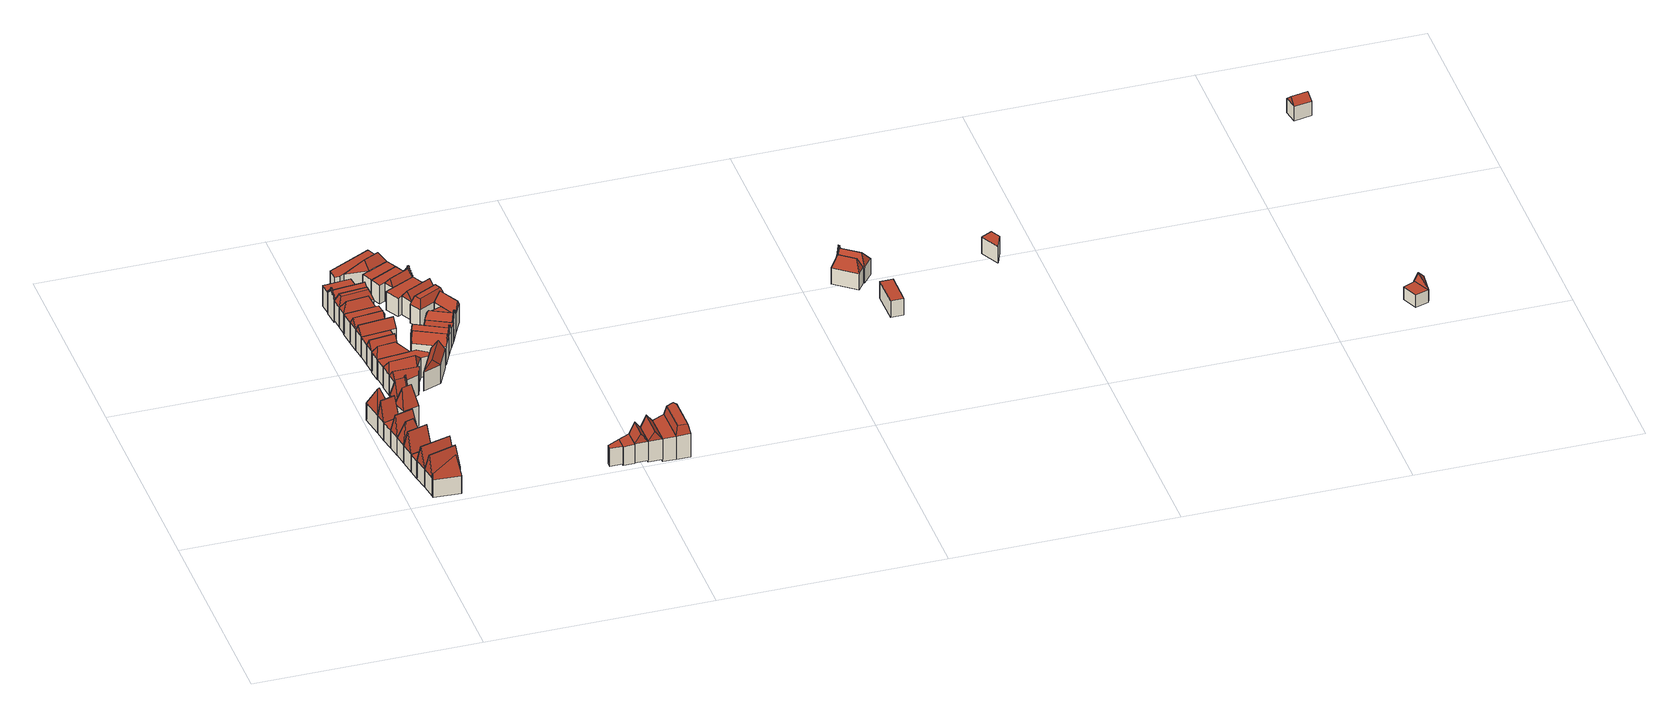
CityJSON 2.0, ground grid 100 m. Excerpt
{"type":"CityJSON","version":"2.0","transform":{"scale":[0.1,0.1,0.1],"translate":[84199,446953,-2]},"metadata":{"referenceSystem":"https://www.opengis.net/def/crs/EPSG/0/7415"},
"CityObjects":{
"building1":{"type":"Building","geometry":[{"type":"Solid","lod":"2","boundaries":[[[[0,1,2,3]],[[3,2,4,5]],[[1,0,6,7]],[[2,1,7,4]],[[0,3,5,6]],[[6,5,8,9]],[[5,4,8]],[[4,7,9,8]],[[7,6,9]]]],"semantics":{"surfaces":[{"type":"GroundSurface"},{"type":"WallSurface"},{"type":"RoofSurface"}],"values":[[0,1,1,1,1,2,2,2,2]]}}]},
"building2":{"type":"Building","geometry":[{"type":"Solid","lod":"2","boundaries":[[[[10,11,1,12]],[[11,10,13,14]],[[1,11,14,7]],[[10,12,15,13]],[[12,1,7,15]],[[13,15,16,17]],[[15,7,16]],[[7,14,17,16]],[[14,13,17]]]],"semantics":{"surfaces":[{"type":"GroundSurface"},{"type":"WallSurface"},{"type":"RoofSurface"}],"values":[[0,1,1,1,1,2,2,2,2]]}}]},
"building3":{"type":"Building","geometry":[{"type":"Solid","lod":"2","boundaries":[[[[18,19,20,21]],[[20,19,22,23]],[[18,21,24,25]],[[21,20,23,24]],[[19,18,25,22]],[[25,24,26,27]],[[24,23,26]],[[23,22,27,26]],[[22,25,27]]]],"semantics":{"surfaces":[{"type":"GroundSurface"},{"type":"WallSurface"},{"type":"RoofSurface"}],"values":[[0,1,1,1,1,2,2,2,2]]}}]},
"building4":{"type":"Building","geometry":[{"type":"Solid","lod":"2","boundaries":[[[[28,29,30,31]],[[32,23,33,34]],[[31,30,33,23]],[[29,28,32,34]],[[30,29,34,33]],[[28,31,23,32]]]],"semantics":{"surfaces":[{"type":"GroundSurface"},{"type":"RoofSurface"},{"type":"WallSurface"}],"values":[[0,1,2,2,2,2]]}}]},
"building5":{"type":"Building","geometry":[{"type":"Solid","lod":"2","boundaries":[[[[35,36,37,38]],[[38,37,24,39]],[[36,35,40,41]],[[37,36,41,24]],[[35,38,39,40]],[[40,39,42,43]],[[39,24,42]],[[24,41,43,42]],[[41,40,43]]]],"semantics":{"surfaces":[{"type":"GroundSurface"},{"type":"WallSurface"},{"type":"RoofSurface"}],"values":[[0,1,1,1,1,2,2,2,2]]}}]},
"building6":{"type":"Building","geometry":[{"type":"Solid","lod":"2","boundaries":[[[[44,45,12,30]],[[30,12,15,33]],[[45,44,46,47]],[[12,45,47,15]],[[44,30,33,46]],[[46,33,48,49]],[[33,15,48]],[[15,47,49,48]],[[47,46,49]]]],"semantics":{"surfaces":[{"type":"GroundSurface"},{"type":"WallSurface"},{"type":"RoofSurface"}],"values":[[0,1,1,1,1,2,2,2,2]]}}]},
"building7":{"type":"Building","geometry":[{"type":"Solid","lod":"2","boundaries":[[[[50,51,52,53]],[[54,55,56,57]],[[52,51,57,56]],[[50,53,55,54]],[[53,52,56,55]],[[51,50,54,57]]]],"semantics":{"surfaces":[{"type":"GroundSurface"},{"type":"RoofSurface"},{"type":"WallSurface"}],"values":[[0,1,2,2,2,2]]}}]},
"building8":{"type":"Building","geometry":[{"type":"Solid","lod":"2","boundaries":[[[[58,59,60,52]],[[60,59,61,39]],[[58,52,56,62]],[[52,60,39,56]],[[59,58,62,61]],[[62,56,63,64]],[[56,39,63]],[[39,61,64,63]],[[61,62,64]]]],"semantics":{"surfaces":[{"type":"GroundSurface"},{"type":"WallSurface"},{"type":"RoofSurface"}],"values":[[0,1,1,1,1,2,2,2,2]]}}]},
"building9":{"type":"Building","geometry":[{"type":"Solid","lod":"2","boundaries":[[[[65,66,53,67]],[[66,65,68,69]],[[53,66,69,55]],[[65,67,70,68]],[[67,53,55,70]],[[68,70,71,72]],[[70,55,71]],[[55,69,72,71]],[[69,68,72]]]],"semantics":{"surfaces":[{"type":"GroundSurface"},{"type":"WallSurface"},{"type":"RoofSurface"}],"values":[[0,1,1,1,1,2,2,2,2]]}}]},
"building10":{"type":"Building","geometry":[{"type":"Solid","lod":"2","boundaries":[[[[73,74,75,76]],[[75,74,77,78]],[[73,76,79,70]],[[76,75,78,79]],[[74,73,70,77]],[[70,79,80,81]],[[79,78,80]],[[78,77,81,80]],[[77,70,81]]]],"semantics":{"surfaces":[{"type":"GroundSurface"},{"type":"WallSurface"},{"type":"RoofSurface"}],"values":[[0,1,1,1,1,2,2,2,2]]}}]},
"building11":{"type":"Building","geometry":[{"type":"Solid","lod":"2","boundaries":[[[[82,83,84,85]],[[84,83,86,87]],[[82,85,88,89]],[[85,84,87,88]],[[83,82,89,86]],[[89,88,90,91]],[[88,87,90]],[[87,86,91,90]],[[86,89,91]]]],"semantics":{"surfaces":[{"type":"GroundSurface"},{"type":"WallSurface"},{"type":"RoofSurface"}],"values":[[0,1,1,1,1,2,2,2,2]]}}]},
"building12":{"type":"Building","geometry":[{"type":"Solid","lod":"2","boundaries":[[[[92,93,94,95]],[[93,92,96,97]],[[94,93,97,98]],[[92,95,99,96]],[[96,99,100,101]],[[98,97,101,100]],[[97,96,101]],[[100,99,102,103,104,105,106,107,108,109,110,111,112,113,114,115,116,117,118,119,120,121,122,123,124,125,126,127,128,129,130,131,132,133,134,135,136,137,138,139,140,141,142,143,144,145,146,147,148,149,150,151,152,153,154,155,156,157,158,159,160,161,162,163,164,165,166,167,168,169,170,98]],[[171,172,173,174,175,176,177,178,179,180,181,182,183,184,185,186,187,188,189,190,191,192,193,194,195,196,197,198,199,200,201,202,203,204,205,206,207,208,209,210,211,212,213,214,215,216,217,218,219,220,221,222,223,224,225,226,227,228,229,230,231,232,233,234,235,236,237,238,239,240,241,87,84,242]],[[163,162,180,179]],[[137,136,206,205]],[[112,111,232,231]],[[164,163,179,178]],[[138,137,205,204]],[[113,112,231,230]],[[95,94,242,84]],[[165,164,178,177]],[[139,138,204,203]],[[114,113,230,229]],[[166,165,177,176]],[[140,139,203,202]],[[115,114,229,228]],[[167,166,176,175]],[[141,140,202,201]],[[116,115,228,227]],[[168,167,175,174]],[[142,141,201,200]],[[117,116,227,226]],[[169,168,174,173]],[[143,142,200,199]],[[118,117,226,225]],[[170,169,173,172]],[[144,143,199,198]],[[119,118,225,224]],[[98,170,172,171]],[[145,144,198,197]],[[120,119,224,223]],[[146,145,197,196]],[[121,120,223,222]],[[94,98,171,242]],[[147,146,196,195]],[[122,121,222,221]],[[99,95,84,87]],[[148,147,195,194]],[[123,122,221,220]],[[149,148,194,193]],[[124,123,220,219]],[[150,149,193,192]],[[125,124,219,218]],[[151,150,192,191]],[[126,125,218,217]],[[152,151,191,190]],[[127,126,217,216]],[[153,152,190,189]],[[128,127,216,215]],[[102,99,87,241]],[[154,153,189,188]],[[129,128,215,214]],[[103,102,241,240]],[[155,154,188,187]],[[130,129,214,213]],[[104,103,240,239]],[[156,155,187,186]],[[131,130,213,212]],[[105,104,239,238]],[[157,156,186,185]],[[132,131,212,211]],[[106,105,238,237]],[[158,157,185,184]],[[133,132,211,210]],[[107,106,237,236]],[[159,158,184,183]],[[134,133,210,209]],[[108,107,236,235]],[[160,159,183,182]],[[134,209,208]],[[109,108,235,234]],[[161,160,182,181]],[[135,134,208,207]],[[110,109,234,233]],[[162,161,181,180]],[[136,135,207,206]],[[111,110,233,232]]]],"semantics":{"surfaces":[{"type":"GroundSurface"},{"type":"WallSurface"},{"type":"RoofSurface"}],"values":[[0,1,1,1,2,2,2,2,1,2,2,2,2,2,2,0,2,2,2,2,2,2,2,2,2,2,2,2,2,2,2,2,2,2,2,2,2,2,2,1,2,2,1,2,2,2,2,2,2,2,2,2,2,2,2,2,2,2,2,2,2,2,2,2,2,2,2,2,2,2,2,2,2,2,2,2,2,2,2,2,2,2,2]]}}]},
"building13":{"type":"Building","geometry":[{"type":"Solid","lod":"2","boundaries":[[[[243,244,245,246]],[[246,245,247,248]],[[244,243,249,250]],[[245,244,250,247]],[[243,246,248,249]],[[249,248,251,252]],[[248,247,251]],[[247,250,252,251]],[[250,249,252]]]],"semantics":{"surfaces":[{"type":"GroundSurface"},{"type":"WallSurface"},{"type":"RoofSurface"}],"values":[[0,1,1,1,1,2,2,2,2]]}}]},
"building14":{"type":"Building","geometry":[{"type":"Solid","lod":"2","boundaries":[[[[244,253,254,255]],[[254,253,256,257]],[[244,255,258,250]],[[255,254,257,258]],[[253,244,250,256]],[[250,258,259,260]],[[258,257,259]],[[257,256,260,259]],[[256,250,260]]]],"semantics":{"surfaces":[{"type":"GroundSurface"},{"type":"WallSurface"},{"type":"RoofSurface"}],"values":[[0,1,1,1,1,2,2,2,2]]}}]},
"building15":{"type":"Building","geometry":[{"type":"Solid","lod":"2","boundaries":[[[[261,262,263,264]],[[264,263,265,266]],[[262,261,267,268]],[[263,262,268,265]],[[261,264,266,267]],[[267,266,269,270]],[[266,265,269]],[[265,268,270,269]],[[268,267,270]]]],"semantics":{"surfaces":[{"type":"GroundSurface"},{"type":"WallSurface"},{"type":"RoofSurface"}],"values":[[0,1,1,1,1,2,2,2,2]]}}]},
"building16":{"type":"Building","geometry":[{"type":"Solid","lod":"2","boundaries":[[[[271,272,273,274]],[[274,273,275,276]],[[272,271,277,265]],[[273,272,265,275]],[[271,274,276,277]],[[277,276,278,279]],[[276,275,278]],[[275,265,279,278]],[[265,277,279]]]],"semantics":{"surfaces":[{"type":"GroundSurface"},{"type":"WallSurface"},{"type":"RoofSurface"}],"values":[[0,1,1,1,1,2,2,2,2]]}}]},
"building17":{"type":"Building","geometry":[{"type":"Solid","lod":"2","boundaries":[[[[280,281,282,283]],[[284,285,266,286]],[[282,281,286,266]],[[280,283,285,284]],[[283,282,266,285]],[[281,280,284,286]]]],"semantics":{"surfaces":[{"type":"GroundSurface"},{"type":"RoofSurface"},{"type":"WallSurface"}],"values":[[0,1,2,2,2,2]]}}]},
"building18":{"type":"Building","geometry":[{"type":"Solid","lod":"2","boundaries":[[[[287,288,289,290,291]],[[256,292,293,294,277]],[[291,290,293,292]],[[288,287,256,277]],[[290,289,294,293]],[[287,291,292,256]],[[289,288,277,294]]]],"semantics":{"surfaces":[{"type":"GroundSurface"},{"type":"RoofSurface"},{"type":"WallSurface"}],"values":[[0,1,2,2,2,2,2]]}}]},
"building19":{"type":"Building","geometry":[{"type":"Solid","lod":"2","boundaries":[[[[295,296,297,298]],[[298,297,299,300]],[[296,295,301,302]],[[297,296,302,299]],[[295,298,300,301]],[[301,300,303,304]],[[300,299,303]],[[299,302,304,303]],[[302,301,304]]]],"semantics":{"surfaces":[{"type":"GroundSurface"},{"type":"WallSurface"},{"type":"RoofSurface"}],"values":[[0,1,1,1,1,2,2,2,2]]}}]},
"building20":{"type":"Building","geometry":[{"type":"Solid","lod":"2","boundaries":[[[[305,306,307,308]],[[307,306,309,285]],[[305,308,299,310]],[[308,307,285,299]],[[306,305,310,309]],[[310,299,311,312]],[[299,285,311]],[[285,309,312,311]],[[309,310,312]]]],"semantics":{"surfaces":[{"type":"GroundSurface"},{"type":"WallSurface"},{"type":"RoofSurface"}],"values":[[0,1,1,1,1,2,2,2,2]]}}]},
"building21":{"type":"Building","geometry":[{"type":"Solid","lod":"2","boundaries":[[[[313,314,298,315]],[[316,317,300,318]],[[298,314,318,300]],[[313,315,317,316]],[[315,298,300,317]],[[314,313,316,318]]]],"semantics":{"surfaces":[{"type":"GroundSurface"},{"type":"RoofSurface"},{"type":"WallSurface"}],"values":[[0,1,2,2,2,2]]}}]},
"building22":{"type":"Building","geometry":[{"type":"Solid","lod":"2","boundaries":[[[[319,320,321,322]],[[321,320,323,317]],[[319,322,324,325]],[[322,321,317,324]],[[320,319,325,323]],[[325,324,326,327]],[[324,317,326]],[[317,323,327,326]],[[323,325,327]]]],"semantics":{"surfaces":[{"type":"GroundSurface"},{"type":"WallSurface"},{"type":"RoofSurface"}],"values":[[0,1,1,1,1,2,2,2,2]]}}]},
"building23":{"type":"Building","geometry":[{"type":"Solid","lod":"2","boundaries":[[[[328,329,330,331]],[[330,329,332,324]],[[328,331,333,334]],[[331,330,324,333]],[[329,328,334,332]],[[332,334,335,336]],[[334,333,337,335]],[[333,324,338,337]],[[324,332,336,338]],[[335,337,338,336]]]],"semantics":{"surfaces":[{"type":"GroundSurface"},{"type":"WallSurface"},{"type":"RoofSurface"}],"values":[[0,1,1,1,1,2,2,2,2,2]]}}]},
"building24":{"type":"Building","geometry":[{"type":"Solid","lod":"2","boundaries":[[[[339,340,341,342]],[[343,344,345,346]],[[341,340,346,345]],[[339,342,344,343]],[[342,341,345,344]],[[340,339,343,346]]]],"semantics":{"surfaces":[{"type":"GroundSurface"},{"type":"RoofSurface"},{"type":"WallSurface"}],"values":[[0,1,2,2,2,2]]}}]},
"building25":{"type":"Building","geometry":[{"type":"Solid","lod":"2","boundaries":[[[[347,348,349,350]],[[348,347,351,352]],[[349,348,352,353]],[[347,350,354,351]],[[351,354,355,356]],[[353,352,356,355]],[[352,351,356]],[[355,354,357,358,359,360,361,362,363,364,365,366,367,368,369,370,371,372,373,374,375,376,377,378,353]],[[333,379,380,381,382,383,384,385,386,387,388,389,390,391,392,393,394,395,396,397,398,399,400,345,401,402]],[[371,370,387,386]],[[354,350,401,345]],[[364,363,394,393]],[[350,349,402,401]],[[353,378,379,333]],[[357,354,345,400]],[[372,371,386,385]],[[365,364,393,392]],[[358,357,400,399]],[[373,372,385,384]],[[366,365,392,391]],[[359,358,399,398]],[[374,373,384,383]],[[367,366,391,390]],[[360,359,398,397]],[[375,374,383,382]],[[368,367,390,389]],[[361,360,397,396]],[[376,375,382,381]],[[369,368,389,388]],[[362,361,396,395]],[[377,376,381,380]],[[370,369,388,387]],[[349,353,333,402]],[[363,362,395,394]],[[378,377,380,379]]]],"semantics":{"surfaces":[{"type":"GroundSurface"},{"type":"WallSurface"},{"type":"RoofSurface"}],"values":[[0,1,1,1,2,2,2,2,1,2,1,2,0,2,2,2,2,2,2,2,2,2,2,2,2,2,2,2,2,2,2,2,1,2,2]]}}]},
"building26":{"type":"Building","geometry":[{"type":"Solid","lod":"2","boundaries":[[[[403,404,405,406]],[[405,404,407,408]],[[403,406,409,410]],[[406,405,408,409]],[[404,403,410,407]],[[410,409,411,412]],[[409,408,411]],[[408,407,412,411]],[[407,410,412]]]],"semantics":{"surfaces":[{"type":"GroundSurface"},{"type":"WallSurface"},{"type":"RoofSurface"}],"values":[[0,1,1,1,1,2,2,2,2]]}}]},
"building27":{"type":"Building","geometry":[{"type":"Solid","lod":"2","boundaries":[[[[413,414,415,416]],[[415,414,417,418]],[[413,416,419,420]],[[416,415,418,419]],[[414,413,420,417]],[[420,419,421,422]],[[419,418,421]],[[418,417,422,421]],[[417,420,422]]]],"semantics":{"surfaces":[{"type":"GroundSurface"},{"type":"WallSurface"},{"type":"RoofSurface"}],"values":[[0,1,1,1,1,2,2,2,2]]}}]},
"building28":{"type":"Building","geometry":[{"type":"Solid","lod":"2","boundaries":[[[[423,424,425,426]],[[425,424,427,428]],[[423,426,429,430]],[[424,423,430,427]],[[430,429,431,432]],[[428,427,432,431]],[[427,430,432]],[[431,429,433,434,435,436,437,438,439,440,441,442,443,444,445,446,447,448,449,450,451,452,453,454,428]],[[455,456,457,458,459,460,461,462,463,464,465,466,467,468,469,470,471,472,473,474,475,476,477,418,415,478]],[[434,433,477,476]],[[449,448,462,461]],[[442,441,469,468]],[[435,434,476,475]],[[450,449,461,460]],[[443,442,468,467]],[[436,435,475,474]],[[451,450,460,459]],[[444,443,467,466]],[[437,436,474,473]],[[452,451,459,458]],[[445,444,466,465]],[[438,437,473,472]],[[453,452,458,457]],[[446,445,465,464]],[[439,438,472,471]],[[454,453,457,456]],[[447,446,464,463]],[[425,428,455,478]],[[440,439,471,470]],[[426,425,478,415]],[[428,454,456,455]],[[433,429,418,477]],[[448,447,463,462]],[[429,426,415,418]],[[441,440,470,469]]]],"semantics":{"surfaces":[{"type":"GroundSurface"},{"type":"WallSurface"},{"type":"RoofSurface"}],"values":[[0,1,1,1,2,2,2,2,1,2,2,2,2,2,2,2,2,2,2,2,2,2,2,2,2,2,2,1,2,0,2,2,2,1,2]]}}]},
"building29":{"type":"Building","geometry":[{"type":"Solid","lod":"2","boundaries":[[[[479,480,481,482,483]],[[484,485,486,487,488]],[[483,482,486,485]],[[480,479,484,488]],[[482,481,487,486]],[[479,483,485,484]],[[481,480,488,487]]]],"semantics":{"surfaces":[{"type":"GroundSurface"},{"type":"RoofSurface"},{"type":"WallSurface"}],"values":[[0,1,2,2,2,2,2]]}}]},
"building30":{"type":"Building","geometry":[{"type":"Solid","lod":"2","boundaries":[[[[489,490,491,492]],[[492,491,493,494]],[[490,489,488,495]],[[491,490,495,493]],[[489,492,494,488]],[[488,494,496,497]],[[494,493,496]],[[493,495,497,496]],[[495,488,497]]]],"semantics":{"surfaces":[{"type":"GroundSurface"},{"type":"WallSurface"},{"type":"RoofSurface"}],"values":[[0,1,1,1,1,2,2,2,2]]}}]},
"building31":{"type":"Building","geometry":[{"type":"Solid","lod":"2","boundaries":[[[[498,499,500,501]],[[502,455,503,504]],[[500,499,504,503]],[[498,501,455,502]],[[501,500,503,455]],[[499,498,502,504]]]],"semantics":{"surfaces":[{"type":"GroundSurface"},{"type":"RoofSurface"},{"type":"WallSurface"}],"values":[[0,1,2,2,2,2]]}}]},
"building32":{"type":"Building","geometry":[{"type":"Solid","lod":"2","boundaries":[[[[505,506,490,507]],[[508,509,495,510]],[[490,506,510,495]],[[505,507,509,508]],[[507,490,495,509]],[[506,505,508,510]]]],"semantics":{"surfaces":[{"type":"GroundSurface"},{"type":"RoofSurface"},{"type":"WallSurface"}],"values":[[0,1,2,2,2,2]]}}]},
"building33":{"type":"Building","geometry":[{"type":"Solid","lod":"2","boundaries":[[[[511,512,507,513]],[[514,515,509,516]],[[507,512,516,509]],[[511,513,515,514]],[[513,507,509,515]],[[512,511,514,516]]]],"semantics":{"surfaces":[{"type":"GroundSurface"},{"type":"RoofSurface"},{"type":"WallSurface"}],"values":[[0,1,2,2,2,2]]}}]},
"building34":{"type":"Building","geometry":[{"type":"Solid","lod":"2","boundaries":[[[[517,518,519,520]],[[518,517,521,522]],[[519,518,522,523]],[[517,520,524,521]],[[521,524,525,526]],[[523,522,526,525]],[[522,521,526]],[[525,524,527,528,529,530,531,532,533,534,535,536,537,538,539,540,541,542,543,544,523]],[[545,546,547,548,549,550,551,552,553,554,555,556,557,558,559,560,561,562,563,503,500,564]],[[541,540,550,549]],[[524,520,500,503]],[[534,533,557,556]],[[520,519,564,500]],[[527,524,503,563]],[[542,541,549,548]],[[535,534,556,555]],[[528,527,563,562]],[[543,542,548,547]],[[536,535,555,554]],[[529,528,562,561]],[[544,543,547,546]],[[537,536,554,553]],[[530,529,561,560]],[[523,544,546,545]],[[538,537,553,552]],[[531,530,560,559]],[[539,538,552,551]],[[532,531,559,558]],[[540,539,551,550]],[[519,523,545,564]],[[533,532,558,557]]]],"semantics":{"surfaces":[{"type":"GroundSurface"},{"type":"WallSurface"},{"type":"RoofSurface"}],"values":[[0,1,1,1,2,2,2,2,1,2,1,2,0,2,2,2,2,2,2,2,2,2,2,2,2,2,2,2,2,1,2]]}}]},
"building35":{"type":"Building","geometry":[{"type":"Solid","lod":"2","boundaries":[[[[565,566,567,568]],[[569,570,571,572]],[[568,567,571,570]],[[566,565,569,572]],[[567,566,572,571]],[[565,568,570,569]]]],"semantics":{"surfaces":[{"type":"GroundSurface"},{"type":"RoofSurface"},{"type":"WallSurface"}],"values":[[0,1,2,2,2,2]]}}]},
"building36":{"type":"Building","geometry":[{"type":"Solid","lod":"2","boundaries":[[[[573,574,575,576]],[[575,574,577,578]],[[573,576,579,580]],[[574,573,580,577]],[[580,579,581,582]],[[578,577,582,581]],[[577,580,582]],[[581,579,583,584,585,586,587,588,589,590,591,592,593,594,595,596,597,598,599,600,578]],[[515,601,602,603,604,605,606,607,608,609,610,611,612,613,614,615,616,617,618,571,567,513]],[[584,583,618,617]],[[599,598,603,602]],[[592,591,610,609]],[[585,584,617,616]],[[600,599,602,601]],[[593,592,609,608]],[[586,585,616,615]],[[578,600,601,515]],[[594,593,608,607]],[[587,586,615,614]],[[595,594,607,606]],[[588,587,614,613]],[[596,595,606,605]],[[589,588,613,612]],[[597,596,605,604]],[[575,578,515,513]],[[590,589,612,611]],[[576,575,513,567]],[[583,579,571,618]],[[598,597,604,603]],[[579,576,567,571]],[[591,590,611,610]]]],"semantics":{"surfaces":[{"type":"GroundSurface"},{"type":"WallSurface"},{"type":"RoofSurface"}],"values":[[0,1,1,1,2,2,2,2,1,2,2,2,2,2,2,2,2,2,2,2,2,2,2,2,1,2,0,2,2,1,2]]}}]},
"building37":{"type":"Building","geometry":[{"type":"Solid","lod":"2","boundaries":[[[[619,620,621,622]],[[623,624,625,545]],[[620,619,623,545]],[[621,620,545,625]],[[619,622,624,623]],[[622,621,625,624]]]],"semantics":{"surfaces":[{"type":"GroundSurface"},{"type":"RoofSurface"},{"type":"WallSurface"}],"values":[[0,1,2,2,2,2]]}}]},
"building38":{"type":"Building","geometry":[{"type":"Solid","lod":"2","boundaries":[[[[626,627,568,628]],[[628,568,570,629]],[[627,626,630,631]],[[568,627,631,570]],[[626,628,629,630]],[[630,629,632,633]],[[629,570,632]],[[570,631,633,632]],[[631,630,633]]]],"semantics":{"surfaces":[{"type":"GroundSurface"},{"type":"WallSurface"},{"type":"RoofSurface"}],"values":[[0,1,1,1,1,2,2,2,2]]}}]},
"building39":{"type":"Building","geometry":[{"type":"Solid","lod":"2","boundaries":[[[[634,635,628,636]],[[628,635,637,629]],[[634,636,638,639]],[[636,628,629,638]],[[635,634,639,637]],[[637,639,640,641]],[[639,638,642,640]],[[638,629,643,642]],[[629,637,641,643]],[[640,642,643,641]]]],"semantics":{"surfaces":[{"type":"GroundSurface"},{"type":"WallSurface"},{"type":"RoofSurface"}],"values":[[0,1,1,1,1,2,2,2,2,2]]}}]},
"building40":{"type":"Building","geometry":[{"type":"Solid","lod":"2","boundaries":[[[[644,645,646,619]],[[645,644,647,648]],[[646,645,648,649]],[[644,619,623,647]],[[619,646,649,623]],[[647,623,650,651]],[[623,649,650]],[[649,648,651,650]],[[648,647,651]]]],"semantics":{"surfaces":[{"type":"GroundSurface"},{"type":"WallSurface"},{"type":"RoofSurface"}],"values":[[0,1,1,1,1,2,2,2,2]]}}]},
"building41":{"type":"Building","geometry":[{"type":"Solid","lod":"2","boundaries":[[[[652,653,654,655]],[[656,657,658,659]],[[654,653,659,658]],[[652,655,657,656]],[[655,654,658,657]],[[653,652,656,659]]]],"semantics":{"surfaces":[{"type":"GroundSurface"},{"type":"RoofSurface"},{"type":"WallSurface"}],"values":[[0,1,2,2,2,2]]}}]},
"building42":{"type":"Building","geometry":[{"type":"Solid","lod":"2","boundaries":[[[[660,661,662,663]],[[664,665,657,666]],[[662,661,666,657]],[[660,663,665,664]],[[663,662,657,665]],[[661,660,664,666]]]],"semantics":{"surfaces":[{"type":"GroundSurface"},{"type":"RoofSurface"},{"type":"WallSurface"}],"values":[[0,1,2,2,2,2]]}}]},
"building43":{"type":"Building","geometry":[{"type":"Solid","lod":"2","boundaries":[[[[667,668,663,669]],[[668,667,670,671]],[[663,668,671,665]],[[667,669,672,670]],[[669,663,665,672]],[[670,672,673,674]],[[672,665,673]],[[665,671,674,673]],[[671,670,674]]]],"semantics":{"surfaces":[{"type":"GroundSurface"},{"type":"WallSurface"},{"type":"RoofSurface"}],"values":[[0,1,1,1,1,2,2,2,2]]}}]},
"building44":{"type":"Building","geometry":[{"type":"Solid","lod":"2","boundaries":[[[[675,676,677,678]],[[677,676,670,672]],[[675,678,679,680]],[[678,677,672,679]],[[676,675,680,670]],[[680,679,681,682]],[[679,672,681]],[[672,670,682,681]],[[670,680,682]]]],"semantics":{"surfaces":[{"type":"GroundSurface"},{"type":"WallSurface"},{"type":"RoofSurface"}],"values":[[0,1,1,1,1,2,2,2,2]]}}]},
"building45":{"type":"Building","geometry":[{"type":"Solid","lod":"2","boundaries":[[[[683,684,685,686]],[[687,688,679,680]],[[685,684,680,679]],[[683,686,688,687]],[[686,685,679,688]],[[684,683,687,680]]]],"semantics":{"surfaces":[{"type":"GroundSurface"},{"type":"RoofSurface"},{"type":"WallSurface"}],"values":[[0,1,2,2,2,2]]}}]},
"building46":{"type":"Building","geometry":[{"type":"Solid","lod":"2","boundaries":[[[[689,690,691,692,693]],[[690,689,694,695]],[[692,691,688,696]],[[689,693,697,694]],[[691,690,695,688]],[[693,692,696,697]],[[695,694,698,699]],[[694,697,700,698]],[[697,696,701,700]],[[696,688,702,701]],[[688,695,699,702]],[[698,700,701,702,699]]]],"semantics":{"surfaces":[{"type":"GroundSurface"},{"type":"WallSurface"},{"type":"RoofSurface"}],"values":[[0,1,1,1,1,1,2,2,2,2,2,2]]}}]},
"building47":{"type":"Building","geometry":[{"type":"Solid","lod":"2","boundaries":[[[[703,704,705,706]],[[705,704,707,708]],[[703,706,709,710]],[[706,705,708,709]],[[704,703,710,707]],[[710,709,711,712]],[[709,708,711]],[[708,707,712,711]],[[707,710,712]]]],"semantics":{"surfaces":[{"type":"GroundSurface"},{"type":"WallSurface"},{"type":"RoofSurface"}],"values":[[0,1,1,1,1,2,2,2,2]]}}]},
"building48":{"type":"Building","geometry":[{"type":"Solid","lod":"2","boundaries":[[[[713,714,715,716]],[[715,714,717,718]],[[713,716,719,720]],[[714,713,720,717]],[[720,719,721,722]],[[718,717,722,721]],[[717,720,722]],[[721,719,723,724,725,726,727,728,729,730,731,732,733,734,735,736,737,738,739,740,741,742,743,744,745,746,747,748,749,750,751,752,753,754,755,756,718]],[[709,757,758,759,760,761,762,763,764,765,766,767,768,769,770,771,772,773,774,775,776,777,778,779,780,781,782,783,784,785,786,787,788,789,790,791,792,793]],[[745,744,769,768]],[[732,731,782,781]],[[746,745,768,767]],[[733,732,781,780]],[[747,746,767,766]],[[734,733,780,779]],[[748,747,766,765]],[[716,715,793,792]],[[735,734,779,778]],[[749,748,765,764]],[[736,735,778,777]],[[723,719,791,790]],[[750,749,764,763]],[[737,736,777,776]],[[724,723,790,789]],[[751,750,763,762]],[[738,737,776,775]],[[725,724,789,788]],[[752,751,762,761]],[[739,738,775,774]],[[726,725,788,787]],[[753,752,761,760]],[[740,739,774,773]],[[727,726,787,786]],[[754,753,760,759]],[[741,740,773,772]],[[728,727,786,785]],[[755,754,759,758]],[[715,718,709,793]],[[742,741,772,771]],[[729,728,785,784]],[[756,755,758,757]],[[719,716,792,791]],[[743,742,771,770]],[[730,729,784,783]],[[718,756,757,709]],[[744,743,770,769]],[[731,730,783,782]]]],"semantics":{"surfaces":[{"type":"GroundSurface"},{"type":"WallSurface"},{"type":"RoofSurface"}],"values":[[0,1,1,1,2,2,2,2,1,2,2,2,2,2,2,2,0,2,2,2,2,2,2,2,2,2,2,2,2,2,2,2,2,2,2,2,2,1,2,2,2,1,2,2,2,2,2]]}}]},
"building49":{"type":"Building","geometry":[{"type":"Solid","lod":"2","boundaries":[[[[794,795,796,797]],[[798,799,800,801]],[[796,795,801,800]],[[794,797,799,798]],[[797,796,800,799]],[[795,794,798,801]]]],"semantics":{"surfaces":[{"type":"GroundSurface"},{"type":"RoofSurface"},{"type":"WallSurface"}],"values":[[0,1,2,2,2,2]]}}]},
"building50":{"type":"Building","geometry":[{"type":"Solid","lod":"2","boundaries":[[[[802,803,804,805,806]],[[807,808,809,810,811]],[[805,804,810,809]],[[802,806,808,807]],[[804,803,811,810]],[[806,805,809,808]],[[803,802,807,811]]]],"semantics":{"surfaces":[{"type":"GroundSurface"},{"type":"RoofSurface"},{"type":"WallSurface"}],"values":[[0,1,2,2,2,2,2]]}}]},
"building51":{"type":"Building","geometry":[{"type":"Solid","lod":"2","boundaries":[[[[812,813,814,815]],[[816,817,818,819]],[[814,813,819,818]],[[812,815,817,816]],[[815,814,818,817]],[[813,812,816,819]]]],"semantics":{"surfaces":[{"type":"GroundSurface"},{"type":"RoofSurface"},{"type":"WallSurface"}],"values":[[0,1,2,2,2,2]]}}]},
"building52":{"type":"Building","geometry":[{"type":"Solid","lod":"2","boundaries":[[[[820,821,822,823]],[[822,821,824,825]],[[820,823,826,818]],[[823,822,825,826]],[[821,820,818,824]],[[818,826,827]],[[826,825,828,827]],[[825,824,828]],[[824,818,827,828]]]],"semantics":{"surfaces":[{"type":"GroundSurface"},{"type":"WallSurface"},{"type":"RoofSurface"}],"values":[[0,1,1,1,1,2,2,2,2]]}}]},
"building53":{"type":"Building","geometry":[{"type":"Solid","lod":"2","boundaries":[[[[829,830,831,832]],[[832,831,833,834]],[[830,829,835,836]],[[831,830,836,833]],[[829,832,834,835]],[[835,834,837,838]],[[834,833,837]],[[833,836,838,837]],[[836,835,838]]]],"semantics":{"surfaces":[{"type":"GroundSurface"},{"type":"WallSurface"},{"type":"RoofSurface"}],"values":[[0,1,1,1,1,2,2,2,2]]}}]}
},
"vertices":[
[101,14,37],[99,27,37],[203,57,37],[220,7,37],[203,57,125],[220,7,125],[101,14,125],[99,27,125],[202,32,218],[102,21,151],
[214,132,37],[233,65,37],[88,95,37],[214,132,125],[233,65,125],[88,95,125],[97,62,218],[221,98,218],
[143,308,38],[162,242,38],[69,215,38],[58,283,38],[162,242,125],[69,215,125],[58,283,125],[143,308,125],[63,249,218],[153,275,218],
[178,246,37],[192,197,37],[77,164,37],[69,215,37],[178,246,125],[77,164,125],[192,197,125],
[130,369,39],[147,309,39],[58,283,39],[48,345,39],[48,345,125],[130,369,125],[147,309,125],[77,321,218],[114,332,218],
[210,202,37],[229,136,37],[210,202,125],[229,136,125],[82,130,218],[219,169,218],
[94,483,38],[111,423,38],[38,403,38],[28,464,38],[94,483,125],[28,464,125],[38,403,125],[111,423,125],
[129,429,38],[145,373,38],[48,345,38],[145,373,125],[129,429,125],[49,376,218],[131,399,218],
[82,538,38],[98,484,38],[19,520,38],[82,538,125],[98,484,125],[19,520,125],[25,493,218],[88,511,218],
[19,520,39],[3,622,39],[58,634,39],[85,539,39],[3,622,125],[58,634,125],[85,539,125],[46,580,218],[37,578,218],
[131,518,25],[113,581,25],[183,601,25],[201,538,25],[113,581,125],[183,601,125],[201,538,125],[131,518,125],[178,566,218],[136,554,218],
[128,585,25],[111,646,25],[161,657,25],[178,599,25],[128,585,125],[111,646,125],[161,657,125],[178,599,125],[169,628,214],[126,617,218],[178,599,130],[177,601,130],[177,601,135],[177,603,135],[177,603,141],[176,605,141],[176,605,146],[176,606,146],[176,606,152],[175,608,152],[175,608,157],[175,610,157],[175,610,162],[174,611,162],[174,611,168],[174,613,168],[174,613,173],[173,615,173],[173,615,179],[173,616,179],[173,616,184],[172,618,184],[172,618,189],[172,620,189],[172,620,195],[171,622,195],[171,622,200],[171,623,200],[171,623,206],[170,625,206],[170,625,211],[170,627,211],[170,627,216],[170,627,224],[169,629,224],[169,629,216],[169,630,216],[169,630,211],[168,632,211],[168,632,206],[168,633,206],[168,633,200],[167,635,200],[167,635,195],[167,637,195],[167,637,189],[166,639,189],[166,639,184],[166,640,184],[166,640,179],[165,642,179],[165,642,173],[165,644,173],[165,644,168],[164,645,168],[164,645,162],[164,647,162],[164,647,157],[163,649,157],[163,649,152],[163,650,152],[163,650,146],[162,652,146],[162,652,141],[162,654,141],[162,654,135],[161,656,135],[161,656,130],[161,657,130],[166,658,125],[166,658,130],[166,657,130],[166,657,135],[167,655,135],[167,655,141],[167,653,141],[167,653,146],[168,652,146],[168,652,152],[168,650,152],[168,650,157],[169,648,157],[169,648,162],[169,647,162],[169,647,168],[170,645,168],[170,645,173],[170,643,173],[170,643,179],[171,641,179],[171,641,184],[171,640,184],[171,640,189],[172,638,189],[172,638,195],[172,636,195],[172,636,200],[173,635,200],[173,635,206],[173,633,206],[173,633,211],[174,631,211],[174,631,216],[174,630,216],[174,630,224],[174,629,224],[174,629,216],[175,628,216],[175,628,211],[175,626,211],[175,626,206],[176,624,206],[176,624,200],[176,623,200],[176,623,195],[177,621,195],[177,621,189],[177,619,189],[177,619,184],[178,618,184],[178,618,179],[178,616,179],[178,616,173],[179,614,173],[179,614,168],[179,613,168],[179,613,162],[180,611,162],[180,611,157],[180,609,157],[180,609,152],[181,608,152],[181,608,146],[181,606,146],[181,606,141],[182,604,141],[182,604,135],[182,602,135],[182,602,130],[183,601,130],[166,658,25],
[156,701,28],[149,776,28],[283,789,28],[265,743,28],[283,789,130],[265,743,130],[156,701,130],[149,776,130],[275,768,154],[152,739,173],
[143,839,28],[309,856,28],[274,788,28],[143,839,130],[309,856,130],[274,788,130],[275,820,173],[159,809,173],
[239,1020,33],[245,967,33],[131,956,33],[126,1009,33],[131,956,130],[126,1009,130],[239,1020,130],[245,967,130],[128,982,173],[242,994,173],
[137,899,28],[131,956,28],[213,964,28],[281,913,28],[213,964,130],[281,913,130],[137,899,130],[225,936,173],[148,929,173],
[249,1083,34],[255,1022,34],[126,1009,34],[120,1070,34],[249,1083,130],[120,1070,130],[255,1022,130],
[143,839,33],[137,899,33],[310,916,33],[357,882,33],[345,859,33],[345,859,130],[357,882,130],[310,916,130],
[240,1196,28],[246,1138,28],[114,1125,28],[109,1183,28],[114,1125,130],[109,1183,130],[240,1196,130],[246,1138,130],[112,1154,173],[243,1167,173],
[271,1140,30],[276,1085,30],[120,1070,30],[114,1125,30],[276,1085,130],[271,1140,130],[117,1097,173],[273,1113,173],
[256,1263,28],[263,1199,28],[102,1248,28],[256,1263,130],[102,1248,130],[263,1199,130],
[237,1312,33],[242,1262,33],[102,1248,33],[97,1298,33],[242,1262,130],[97,1298,130],[237,1312,130],[120,1275,173],[219,1285,173],
[245,1365,34],[251,1313,34],[97,1298,34],[92,1350,34],[251,1313,130],[92,1350,130],[245,1365,130],[231,1347,173],[233,1327,173],[110,1335,173],[112,1315,173],
[204,1481,28],[209,1430,28],[85,1418,28],[80,1469,28],[204,1481,130],[80,1469,130],[85,1418,130],[209,1430,130],
[237,1433,23],[243,1364,23],[97,1350,23],[90,1419,23],[237,1433,130],[243,1364,130],[97,1350,130],[90,1419,130],[94,1384,161],[239,1399,161],[90,1419,137],[91,1412,137],[91,1412,143],[92,1405,143],[92,1405,150],[92,1398,150],[92,1398,156],[93,1391,156],[93,1391,163],[93,1388,163],[93,1388,173],[94,1381,173],[94,1381,163],[94,1377,163],[94,1377,156],[95,1371,156],[95,1371,150],[96,1364,150],[96,1364,143],[97,1357,143],[97,1357,137],[97,1350,137],[92,1350,137],[92,1356,137],[92,1356,143],[91,1363,143],[91,1363,150],[90,1370,150],[90,1370,156],[90,1377,156],[90,1377,163],[89,1380,163],[89,1380,173],[89,1387,173],[89,1387,163],[88,1391,163],[88,1391,156],[87,1398,156],[87,1398,150],[87,1404,150],[87,1404,143],[86,1411,143],[86,1411,137],[85,1418,137],[85,1418,23],[92,1350,23],
[371,910,37],[424,882,37],[374,784,37],[290,752,37],[424,882,130],[374,784,130],[290,752,130],[371,910,130],[332,768,173],[398,896,173],
[304,965,40],[333,1022,40],[462,956,40],[433,898,40],[333,1022,130],[462,956,130],[433,898,130],[304,965,130],[447,927,173],[319,993,173],
[321,1029,40],[348,1080,40],[484,1010,40],[458,958,40],[348,1080,130],[484,1010,130],[458,958,130],[321,1029,130],[471,984,161],[336,1054,161],[458,958,137],[461,963,137],[461,963,143],[463,969,143],[463,969,150],[466,974,150],[466,974,156],[468,979,156],[468,979,163],[470,981,163],[470,981,173],[472,987,173],[472,987,163],[474,989,163],[474,989,156],[476,994,156],[476,994,150],[479,999,150],[479,999,143],[482,1005,143],[482,1005,137],[484,1010,137],[489,1008,130],[489,1008,137],[486,1002,137],[486,1002,143],[484,997,143],[484,997,150],[481,992,150],[481,992,156],[478,987,156],[478,987,163],[477,984,163],[477,984,173],[474,979,173],[474,979,163],[473,977,163],[473,977,156],[470,971,156],[470,971,150],[468,966,150],[468,966,143],[465,961,143],[465,961,137],[462,956,137],[489,1008,40],
[333,1656,37],[358,1606,37],[165,1510,37],[145,1511,37],[140,1559,37],[333,1656,130],[140,1559,130],[145,1511,130],[165,1510,130],[358,1606,130],
[358,1606,38],[383,1556,38],[292,1511,38],[185,1520,38],[292,1511,130],[185,1520,130],[383,1556,130],[279,1536,173],[349,1571,173],
[385,1061,37],[409,1108,37],[513,1055,37],[489,1008,37],[385,1061,130],[513,1055,130],[409,1108,130],
[284,1448,38],[260,1495,38],[406,1510,38],[284,1448,130],[406,1510,130],[260,1495,130],
[304,1400,38],[281,1447,38],[430,1463,38],[304,1400,130],[430,1463,130],[281,1447,130],
[406,1110,37],[430,1157,37],[533,1104,37],[509,1057,37],[406,1110,130],[430,1157,130],[533,1104,130],[509,1057,130],[521,1080,161],[430,1127,161],[509,1057,138],[512,1063,138],[512,1063,146],[515,1069,146],[515,1069,155],[518,1075,155],[518,1075,163],[519,1078,163],[519,1078,173],[522,1083,173],[522,1083,163],[524,1086,163],[524,1086,155],[527,1092,155],[527,1092,146],[530,1098,146],[530,1098,138],[533,1104,138],[537,1102,130],[537,1102,138],[534,1096,138],[534,1096,146],[531,1090,146],[531,1090,155],[528,1084,155],[528,1084,163],[527,1081,163],[527,1081,173],[524,1075,173],[524,1075,163],[522,1072,163],[522,1072,155],[519,1066,155],[519,1066,146],[516,1060,146],[516,1060,138],[513,1055,138],[537,1102,37],
[348,1290,38],[317,1351,38],[452,1418,38],[482,1358,38],[348,1290,130],[482,1358,130],[452,1418,130],[317,1351,130],
[351,1368,38],[329,1412,38],[425,1461,38],[448,1416,38],[329,1412,130],[425,1461,130],[448,1416,130],[351,1368,130],[436,1438,161],[347,1393,161],[448,1416,138],[445,1422,138],[445,1422,146],[442,1427,146],[442,1427,155],[439,1433,155],[439,1433,163],[438,1436,163],[438,1436,173],[435,1441,173],[435,1441,163],[433,1444,163],[433,1444,155],[431,1450,155],[431,1450,146],[428,1455,146],[428,1455,138],[425,1461,138],[430,1463,138],[432,1457,138],[432,1457,146],[435,1452,146],[435,1452,155],[438,1446,155],[438,1446,163],[439,1444,163],[439,1444,173],[442,1438,173],[442,1438,163],[444,1435,163],[444,1435,155],[446,1430,155],[446,1430,146],[449,1424,146],[449,1424,138],[452,1418,138],
[538,1104,38],[537,1102,38],[431,1157,38],[499,1182,38],[538,1104,130],[499,1182,130],[431,1157,130],
[396,1242,38],[367,1300,38],[512,1300,38],[512,1300,130],[396,1242,130],[367,1300,130],[497,1329,173],[382,1271,173],
[409,1182,38],[382,1234,38],[538,1247,38],[382,1234,130],[538,1247,130],[409,1182,130],[415,1201,173],[401,1228,173],[519,1253,173],[505,1281,173],
[481,1217,38],[539,1246,38],[575,1174,38],[481,1217,130],[539,1246,130],[575,1174,130],[557,1139,173],[510,1232,173],
[914,9,37],[858,9,37],[858,32,37],[914,61,37],[914,9,127],[914,61,127],[858,32,127],[858,9,127],
[965,5,33],[914,5,33],[914,61,33],[964,86,33],[965,5,127],[964,86,127],[914,5,127],
[1024,10,33],[965,9,33],[1023,116,33],[1024,10,127],[965,9,127],[1023,116,127],[994,101,171],[994,9,171],
[1086,10,25],[1024,10,25],[1023,116,25],[1085,148,25],[1085,148,127],[1086,10,127],[1054,132,171],[1055,10,171],
[1144,10,13],[1086,10,13],[1085,148,13],[1143,177,13],[1144,10,127],[1143,177,127],
[1208,11,10],[1144,11,10],[1143,177,10],[1191,202,10],[1207,173,10],[1208,11,127],[1144,11,127],[1191,202,127],[1207,173,127],[1197,22,171],[1155,22,171],[1196,170,171],[1187,187,171],[1154,171,171],
[2248,963,26],[2217,923,26],[2120,998,26],[2151,1038,26],[2217,923,106],[2120,998,106],[2151,1038,106],[2248,963,106],[2151,1006,163],[2217,955,163],
[2295,1014,28],[2253,960,28],[2155,1035,28],[2197,1090,28],[2253,960,106],[2155,1035,106],[2197,1090,106],[2295,1014,106],[2176,1063,152],[2254,1003,152],[2197,1090,112],[2194,1087,112],[2194,1087,118],[2192,1083,118],[2192,1083,124],[2189,1080,124],[2189,1080,130],[2187,1076,130],[2187,1076,136],[2184,1073,136],[2184,1073,142],[2181,1070,142],[2181,1070,148],[2179,1066,148],[2179,1066,154],[2177,1064,154],[2177,1064,163],[2175,1061,163],[2175,1061,154],[2173,1059,154],[2173,1059,148],[2171,1056,148],[2171,1056,142],[2168,1053,142],[2168,1053,136],[2166,1049,136],[2166,1049,130],[2163,1046,130],[2163,1046,124],[2160,1042,124],[2160,1042,118],[2158,1039,118],[2158,1039,112],[2155,1035,112],[2151,1038,112],[2154,1042,112],[2154,1042,118],[2156,1045,118],[2156,1045,124],[2159,1049,124],[2159,1049,130],[2162,1052,130],[2162,1052,136],[2164,1056,136],[2164,1056,142],[2167,1059,142],[2167,1059,148],[2169,1062,148],[2169,1062,154],[2171,1064,154],[2171,1064,163],[2173,1068,163],[2173,1068,154],[2175,1069,154],[2175,1069,148],[2177,1073,148],[2177,1073,142],[2180,1076,142],[2180,1076,136],[2183,1079,136],[2183,1079,130],[2185,1083,130],[2185,1083,124],[2188,1086,124],[2188,1086,118],[2191,1090,118],[2191,1090,112],[2193,1093,112],[2193,1093,106],[2193,1093,28],[2151,1038,28],
[2282,846,24],[2339,847,24],[2339,701,24],[2282,700,24],[2282,846,106],[2282,700,106],[2339,701,106],[2339,847,106],
[2777,1026,24],[2826,1051,24],[2848,1008,24],[2821,941,24],[2819,942,24],[2777,1026,106],[2819,942,106],[2821,941,106],[2848,1008,106],[2826,1051,106],
[4329,185,31],[4384,210,31],[4419,134,31],[4360,116,31],[4329,185,93],[4360,116,93],[4419,134,93],[4384,210,93],
[4419,134,38],[4382,214,38],[4430,236,38],[4421,135,38],[4382,214,93],[4430,236,93],[4421,135,93],[4420,135,94],[4404,224,123],
[4285,1550,22],[4273,1616,22],[4362,1632,22],[4365,1565,22],[4362,1632,93],[4365,1565,93],[4285,1550,93],[4273,1616,93],[4359,1598,123],[4283,1584,123]
]}
